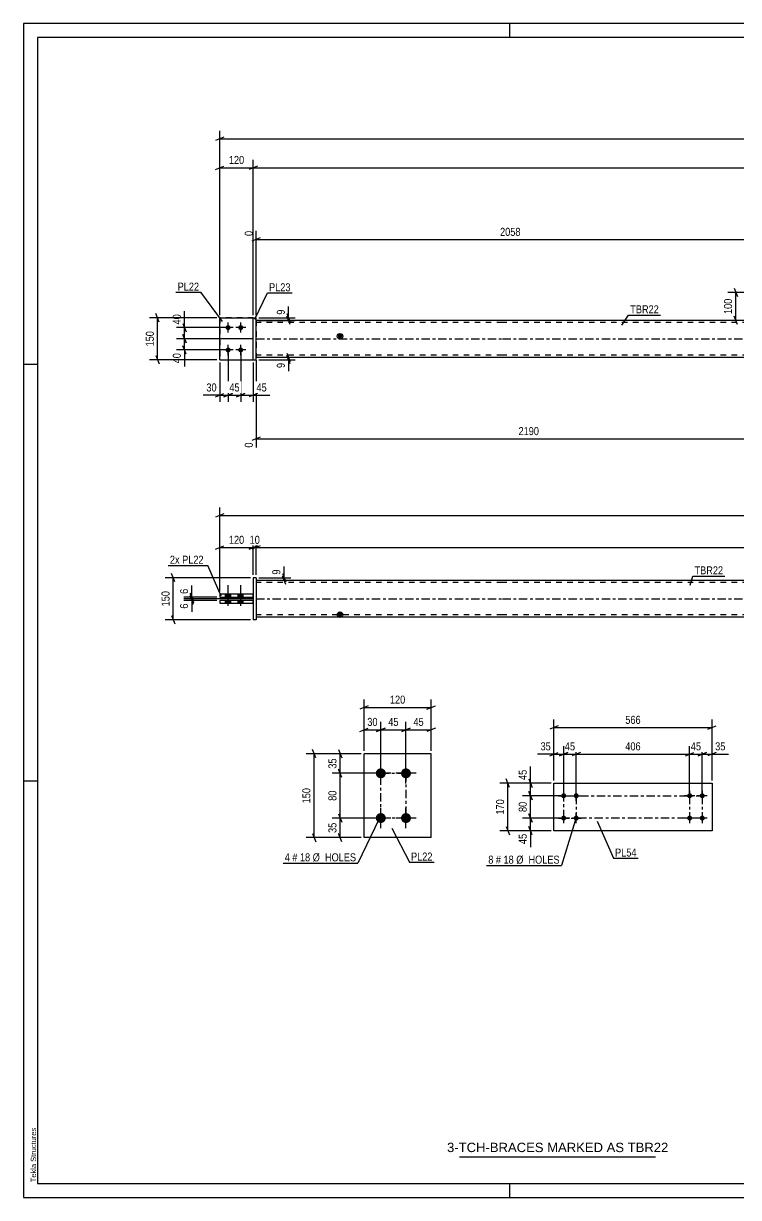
# Model space of a CAD drawing. Header units: millimetres. Extents: x 0 to 594, y 0 to 420.
# Drawn here: x 0 to 255.7, y 0 to 420 of the extents above; entities that cross this region are included whole.
import ezdxf

# ---------------------------------------------------------------- set-up
doc = ezdxf.new("R2010")
doc.units = ezdxf.units.MM
doc.linetypes.add('DXK_LINE_DOT2', pattern=[3.9198, 1.9599, -1.9599])
doc.linetypes.add('DXK_LINE_DOT3', pattern=[5.9187, 2.979, -0.9799, 0.9799, -0.9799])
doc.styles.add('Arial', font='ARIAL.TTF', dxfattribs={"height": 0.2})
doc.styles.add('Arial Narrow', font='ARIALN.TTF', dxfattribs={"height": 0.2})

# ---------------------------------------------------------------- blocks, each defined once
blk = doc.blocks.new('Unknown-489684762-1163')
at = {"color": 5, "linetype": 'Continuous'}
for p, q in [((594, 420), (0, 420)), ((0, 420), (0, 0)), ((174, 415), (174, 420)), ((589, 415), (5, 415)), ((5, 415), (5, 5)), ((5, 298), (0, 298)), ((5, 149), (0, 149)), ((5, 5), (589, 5)), ((174, 0), (174, 5)), ((0, 0), (594, 0))]:
    blk.add_line(p, q, dxfattribs=at)
at = {"color": 174, "linetype": 'Continuous', "style": 'Arial'}
blk.add_text('Tekla Structures', height=1.9102, rotation=90, dxfattribs=at).set_placement((4.5, 5.5))
blk = doc.blocks.new('Unknown-489684762-6224')
at = {"color": 7, "linetype": 'Continuous'}
blk.add_line((156, 14.5), (226, 14.5), dxfattribs=at)
at = {"color": 7, "style": 'Arial'}
blk.add_text('3-TCH-BRACES MARKED AS TBR22', height=3.3428, dxfattribs=at).set_placement((151.49, 16.25))
blk = doc.blocks.new('Part-489684762-1896 - 1883')
at = {"linetype": 'Continuous'}
blk.add_hatch(color=2, dxfattribs=at).paths.add_polyline_path([(113.2, 207.61), (112.4, 209.01), (114, 209.01)])
at = {"color": 2, "linetype": 'Continuous'}
for p, q in [((83.2, 220.81), (171.2, 220.81)), ((171.3, 220.81), (396.33, 220.81)), ((171.2, 207.61), (83.2, 207.61)), ((113.2, 207.61), (112.4, 209.01)), ((112.4, 209.01), (114, 209.01)), ((114, 209.01), (113.2, 207.61)), ((396.33, 207.61), (171.3, 207.61))]:
    blk.add_line(p, q, dxfattribs=at)
at = {"color": 7, "linetype": 'DXK_LINE_DOT2'}
for p, q in [((83.2, 220.81), (83.2, 207.61)), ((171.2, 220.01), (83.2, 220.01)), ((396.33, 220.01), (171.3, 220.01)), ((171.2, 208.41), (83.2, 208.41)), ((396.33, 208.41), (171.3, 208.41))]:
    blk.add_line(p, q, dxfattribs=at)
at = {"color": 7, "linetype": 'DXK_LINE_DOT3'}
for p, q in [((83.2, 214.21), (171.2, 214.21)), ((171.3, 214.21), (396.33, 214.21))]:
    blk.add_line(p, q, dxfattribs=at)
at = {"color": 2, "linetype": 'Continuous'}
blk.add_circle((113.2, 208.51), 1, dxfattribs=at)
blk = doc.blocks.new('Part-489684762-1912 - 1883')
at = {"color": 2, "linetype": 'Continuous'}
for p, q in [((82.2, 213.61), (70.2, 213.61)), ((70.2, 213.61), (70.2, 212.61)), ((70.2, 212.61), (82.2, 212.61)), ((82.2, 212.61), (82.2, 213.61))]:
    blk.add_line(p, q, dxfattribs=at)
blk = doc.blocks.new('Part-489684762-1917 - 1883')
at = {"color": 2, "linetype": 'Continuous'}
for p, q in [((70.2, 215.81), (70.2, 214.81)), ((82.2, 215.81), (70.2, 215.81)), ((70.2, 214.81), (82.2, 214.81)), ((82.2, 214.81), (82.2, 215.81))]:
    blk.add_line(p, q, dxfattribs=at)
blk = doc.blocks.new('Part-489684762-1920 - 1883')
at = {"color": 2, "linetype": 'Continuous'}
for p, q in [((83.2, 221.71), (82.2, 221.71)), ((82.2, 221.71), (82.2, 206.71)), ((83.2, 221.71), (83.2, 206.71)), ((83.2, 206.71), (82.2, 206.71))]:
    blk.add_line(p, q, dxfattribs=at)
blk = doc.blocks.new('Bolt-489684762-1925 - 1883')
at = {"linetype": 'Continuous'}
for points in [[(72.3, 214.81), (74.1, 214.81), (74.1, 215.81), (72.3, 215.81)], [(72.3, 214.81), (74.1, 214.81), (74.1, 215.81), (72.3, 215.81)], [(76.8, 214.81), (78.6, 214.81), (78.6, 215.81), (76.8, 215.81)], [(76.8, 214.81), (78.6, 214.81), (78.6, 215.81), (76.8, 215.81)], [(72.3, 212.61), (74.1, 212.61), (74.1, 213.61), (72.3, 213.61)], [(72.3, 212.61), (74.1, 212.61), (74.1, 213.61), (72.3, 213.61)], [(76.8, 212.61), (78.6, 212.61), (78.6, 213.61), (76.8, 213.61)], [(76.8, 212.61), (78.6, 212.61), (78.6, 213.61), (76.8, 213.61)]]:
    blk.add_hatch(color=1, dxfattribs=at).paths.add_polyline_path(points)
at = {"color": 1, "linetype": 'Continuous'}
for p, q in [((73.2, 211.61), (73.2, 219.11)), ((73.2, 211.61), (73.2, 219.11)), ((77.7, 211.61), (77.7, 219.11)), ((77.7, 211.61), (77.7, 219.11)), ((72.3, 214.81), (72.3, 215.81)), ((72.3, 214.81), (72.3, 215.81)), ((74.1, 214.81), (74.1, 215.81)), ((74.1, 214.81), (74.1, 215.81)), ((76.8, 214.81), (76.8, 215.81)), ((76.8, 214.81), (76.8, 215.81)), ((78.6, 214.81), (78.6, 215.81)), ((78.6, 214.81), (78.6, 215.81)), ((72.3, 212.61), (72.3, 213.61)), ((72.3, 212.61), (72.3, 213.61)), ((74.1, 212.61), (74.1, 213.61)), ((74.1, 212.61), (74.1, 213.61)), ((76.8, 212.61), (76.8, 213.61)), ((76.8, 212.61), (76.8, 213.61)), ((78.6, 212.61), (78.6, 213.61)), ((78.6, 212.61), (78.6, 213.61))]:
    blk.add_line(p, q, dxfattribs=at)
blk = doc.blocks.new('Part-489684762-3622 - 3621')
at = {"color": 2, "linetype": 'Continuous'}
for p, q in [((189.7, 148.23), (246.26, 148.23)), ((189.7, 131.23), (189.7, 148.23)), ((246.26, 148.23), (246.26, 131.23)), ((246.26, 131.23), (189.7, 131.23))]:
    blk.add_line(p, q, dxfattribs=at)
blk = doc.blocks.new('Bolt-489684762-3623 - 3621')
at = {"linetype": 'Continuous'}
for points in [[(238.26, 142.83, -1), (238.26, 144.63, -1)], [(242.76, 142.83, -1), (242.76, 144.63, -1)], [(238.26, 134.83, -1), (238.26, 136.63, -1)], [(242.76, 134.83, -1), (242.76, 136.63, -1)]]:
    blk.add_hatch(color=1, dxfattribs=at).paths.add_polyline_path(points)
at = {"color": 1, "linetype": 'Continuous'}
for p, q in [((240.06, 143.73), (236.46, 143.73)), ((238.26, 145.53), (238.26, 141.93)), ((244.56, 143.73), (240.96, 143.73)), ((242.76, 145.53), (242.76, 141.93)), ((240.06, 135.73), (236.46, 135.73)), ((238.26, 137.53), (238.26, 133.93)), ((244.56, 135.73), (240.96, 135.73)), ((242.76, 137.53), (242.76, 133.93))]:
    blk.add_line(p, q, dxfattribs=at)
blk = doc.blocks.new('Bolt-489684762-3624 - 3621')
at = {"linetype": 'Continuous'}
for points in [[(193.2, 144.63, -1), (193.2, 142.83, -1)], [(197.7, 144.63, -1), (197.7, 142.83, -1)], [(193.2, 136.63, -1), (193.2, 134.83, -1)], [(197.7, 136.63, -1), (197.7, 134.83, -1)]]:
    blk.add_hatch(color=1, dxfattribs=at).paths.add_polyline_path(points)
at = {"color": 1, "linetype": 'Continuous'}
for p, q in [((191.4, 143.73), (195, 143.73)), ((193.2, 141.93), (193.2, 145.53)), ((195.9, 143.73), (199.5, 143.73)), ((197.7, 141.93), (197.7, 145.53)), ((191.4, 135.73), (195, 135.73)), ((193.2, 133.93), (193.2, 137.53)), ((195.9, 135.73), (199.5, 135.73)), ((197.7, 133.93), (197.7, 137.53))]:
    blk.add_line(p, q, dxfattribs=at)
blk = doc.blocks.new('Bolt-489684762-2129 - 2114')
at = {"linetype": 'Continuous'}
for points in [[(73.2, 310.3, -1), (73.2, 312.1, -1)], [(77.7, 310.3, -1), (77.7, 312.1, -1)], [(73.2, 302.3, -1), (73.2, 304.1, -1)], [(77.7, 302.3, -1), (77.7, 304.1, -1)]]:
    blk.add_hatch(color=1, dxfattribs=at).paths.add_polyline_path(points)
at = {"color": 1, "linetype": 'Continuous'}
for p, q in [((75, 311.2), (71.4, 311.2)), ((73.2, 309.4), (73.2, 313)), ((79.5, 311.2), (75.9, 311.2)), ((77.7, 309.4), (77.7, 313)), ((75, 303.2), (71.4, 303.2)), ((73.2, 301.4), (73.2, 305)), ((79.5, 303.2), (75.9, 303.2)), ((77.7, 301.4), (77.7, 305))]:
    blk.add_line(p, q, dxfattribs=at)
blk = doc.blocks.new('Part-489684762-2140 - 2114')
at = {"color": 2, "linetype": 'Continuous'}
for p, q in [((82.2, 299.7), (82.2, 314.7)), ((82.2, 314.7), (83.2, 314.7)), ((83.2, 299.7), (83.2, 314.7)), ((82.2, 299.7), (83.2, 299.7))]:
    blk.add_line(p, q, dxfattribs=at)
blk = doc.blocks.new('Part-489684762-2145 - 2114')
at = {"color": 2, "linetype": 'Continuous'}
for p, q in [((70.2, 299.7), (70.2, 314.7)), ((70.2, 314.7), (82.2, 314.7)), ((70.2, 299.7), (82.2, 299.7))]:
    blk.add_line(p, q, dxfattribs=at)
at = {"color": 7, "linetype": 'DXK_LINE_DOT2'}
blk.add_line((82.2, 299.7), (82.2, 314.7), dxfattribs=at)
blk = doc.blocks.new('Part-489684762-2146 - 2114')
at = {"color": 7, "linetype": 'DXK_LINE_DOT2'}
for p, q in [((82.2, 314.7), (70.2, 314.7)), ((70.2, 314.7), (70.2, 299.7)), ((82.2, 299.7), (82.2, 314.7)), ((70.2, 299.7), (82.2, 299.7))]:
    blk.add_line(p, q, dxfattribs=at)
blk = doc.blocks.new('Part-489684762-2162 - 2114')
at = {"linetype": 'Continuous'}
blk.add_hatch(color=2, dxfattribs=at).paths.add_polyline_path([(113.2, 307.2), (112.4, 308.6), (114, 308.6)])
at = {"color": 2, "linetype": 'Continuous'}
for p, q in [((171.2, 313.8), (83.2, 313.8)), ((396.33, 313.8), (171.3, 313.8)), ((113.2, 307.2), (112.4, 308.6)), ((112.4, 308.6), (114, 308.6)), ((114, 308.6), (113.2, 307.2)), ((83.2, 300.6), (171.2, 300.6)), ((171.3, 300.6), (396.33, 300.6))]:
    blk.add_line(p, q, dxfattribs=at)
at = {"color": 7, "linetype": 'DXK_LINE_DOT2'}
for p, q in [((83.2, 313.8), (83.2, 300.6)), ((171.2, 313), (83.2, 313)), ((396.33, 313), (171.3, 313)), ((171.2, 301.4), (83.2, 301.4)), ((396.33, 301.4), (171.3, 301.4))]:
    blk.add_line(p, q, dxfattribs=at)
at = {"color": 7, "linetype": 'DXK_LINE_DOT3'}
for p, q in [((83.2, 307.2), (171.2, 307.2)), ((171.3, 307.2), (396.33, 307.2))]:
    blk.add_line(p, q, dxfattribs=at)
at = {"color": 2, "linetype": 'Continuous'}
blk.add_circle((113.2, 308.1), 1, dxfattribs=at)
blk = doc.blocks.new('Bolt-489684762-1755 - 1749')
at = {"linetype": 'Continuous'}
for points in [[(127.8, 149.95, -1), (127.8, 153.55, -1)], [(136.8, 149.95, -1), (136.8, 153.55, -1)], [(127.8, 133.95, -1), (127.8, 137.55, -1)], [(136.8, 133.95, -1), (136.8, 137.55, -1)]]:
    blk.add_hatch(color=1, dxfattribs=at).paths.add_polyline_path(points)
at = {"color": 1, "linetype": 'Continuous'}
for p, q in [((131.4, 151.75), (124.2, 151.75)), ((127.8, 148.15), (127.8, 155.35)), ((140.4, 151.75), (133.2, 151.75)), ((136.8, 148.15), (136.8, 155.35)), ((127.8, 132.15), (127.8, 139.35)), ((136.8, 132.15), (136.8, 139.35)), ((131.4, 135.75), (124.2, 135.75)), ((140.4, 135.75), (133.2, 135.75))]:
    blk.add_line(p, q, dxfattribs=at)
blk = doc.blocks.new('Part-489684762-1770 - 1749')
at = {"color": 2, "linetype": 'Continuous'}
for p, q in [((145.8, 158.75), (121.8, 158.75)), ((121.8, 128.75), (121.8, 158.75)), ((145.8, 128.75), (145.8, 158.75)), ((145.8, 128.75), (121.8, 128.75))]:
    blk.add_line(p, q, dxfattribs=at)
blk = doc.blocks.new('Rectangle-489684762-4412 - 3621')
at = {"color": 1, "linetype": 'DXK_LINE_DOT3'}
blk.add_lwpolyline([(193.2, 143.73), (242.76, 143.73), (242.76, 135.73), (193.2, 135.73), (193.2, 143.73)], close=True, dxfattribs=at)
blk = doc.blocks.new('Rectangle-489684762-1870 - 1749')
at = {"color": 1, "linetype": 'DXK_LINE_DOT3'}
blk.add_lwpolyline([(127.8, 151.75), (136.8, 151.75), (136.8, 135.75), (127.8, 135.75), (127.8, 151.75)], close=True, dxfattribs=at)
blk = doc.blocks.new('Line-489684762-4422 - 3621')
at = {"color": 1, "linetype": 'DXK_LINE_DOT3'}
blk.add_line((197.7, 143.73), (197.7, 135.73), dxfattribs=at)
blk = doc.blocks.new('Line-489684762-4429 - 3621')
at = {"color": 1, "linetype": 'DXK_LINE_DOT3'}
blk.add_line((238.26, 143.73), (238.26, 135.73), dxfattribs=at)
blk = doc.blocks.new('StraightDimension-489684762-3558 - 1883')
at = {"color": 7, "linetype": 'Continuous'}
for p, q in [((70.2, 216.81), (70.2, 235.36)), ((82.2, 222.71), (82.2, 235.36)), ((68.7, 231.91), (71.7, 233.11)), ((70.2, 232.51), (82.2, 232.51)), ((83.7, 233.11), (80.7, 231.91))]:
    blk.add_line(p, q, dxfattribs=at)
at = {"color": 0}
blk.add_wipeout([(79.55, 233.26), (79.55, 237.46), (72.86, 237.46), (72.86, 233.26)], dxfattribs=at)
at = {"color": 3, "style": 'Arial Narrow'}
blk.add_text('120', height=2.863, dxfattribs=at).set_placement((73.46, 233.86))
blk = doc.blocks.new('StraightDimension-489684762-5516 - 1883')
at = {"color": 7, "linetype": 'Continuous'}
for p, q in [((54.18, 220.21), (52.98, 223.21)), ((81.2, 221.71), (50.73, 221.71)), ((53.58, 206.71), (53.58, 221.71)), ((81.2, 206.71), (50.73, 206.71)), ((52.98, 208.21), (54.18, 205.21))]:
    blk.add_line(p, q, dxfattribs=at)
at = {"color": 0}
blk.add_wipeout([(52.83, 217.55), (48.63, 217.55), (48.63, 210.87), (52.83, 210.87)], dxfattribs=at)
at = {"color": 3, "style": 'Arial Narrow'}
blk.add_text('150', height=2.863, rotation=90.0002, dxfattribs=at).set_placement((52.23, 211.47))
blk = doc.blocks.new('StraightDimension-489684762-3556 - 1883')
at = {"color": 7, "linetype": 'Continuous'}
for p, q in [((83.2, 222.71), (83.2, 235.36)), ((84.7, 233.11), (81.7, 231.91)), ((83.2, 232.51), (484.43, 232.51))]:
    blk.add_line(p, q, dxfattribs=at)
blk = doc.blocks.new('StraightDimension-489684762-1948 - 1883')
at = {"color": 7, "linetype": 'Continuous'}
for p, q in [((92.6, 223.21), (93.8, 220.21)), ((84.2, 221.71), (95.6, 221.71)), ((84.2, 220.81), (95.6, 220.81)), ((93.8, 219.31), (92.6, 222.31)), ((93.2, 220.81), (93.2, 221.71))]:
    blk.add_line(p, q, dxfattribs=at)
at = {"color": 0}
blk.add_wipeout([(92.45, 225.27), (88.25, 225.27), (88.25, 222.24), (92.45, 222.24)], dxfattribs=at)
at = {"color": 7, "linetype": 'Continuous'}
blk.add_line((93.2, 221.71), (93.2, 225.79), dxfattribs=at)
blk.add_line((93.2, 221.71), (93.2, 225.79), dxfattribs=at)
at = {"color": 3, "style": 'Arial Narrow'}
blk.add_text('9', height=2.86, rotation=90.0002, dxfattribs=at).set_placement((91.85, 222.84))
blk = doc.blocks.new('StraightDimension-489684762-1937 - 1883')
at = {"color": 7, "linetype": 'Continuous'}
for p, q in [((71.7, 244.63), (68.7, 243.43)), ((70.2, 216.81), (70.2, 246.88)), ((70.2, 244.03), (497.43, 244.03))]:
    blk.add_line(p, q, dxfattribs=at)
blk = doc.blocks.new('StraightDimension-489684762-2015 - 1883')
at = {"color": 7, "linetype": 'Continuous'}
for p, q in [((82.2, 214.21), (57.35, 214.21)), ((59.6, 215.71), (60.8, 212.71)), ((60.8, 212.11), (59.6, 215.11)), ((60.2, 213.61), (60.2, 214.21)), ((69.2, 213.61), (57.35, 213.61))]:
    blk.add_line(p, q, dxfattribs=at)
at = {"color": 0}
blk.add_wipeout([(59.45, 213.09), (55.25, 213.09), (55.25, 210.06), (59.45, 210.06)], dxfattribs=at)
at = {"color": 7, "linetype": 'Continuous'}
blk.add_line((60.2, 213.61), (60.2, 209.53), dxfattribs=at)
blk.add_line((60.2, 213.61), (60.2, 209.53), dxfattribs=at)
at = {"color": 3, "style": 'Arial Narrow'}
blk.add_text('6', height=2.86, rotation=90.0002, dxfattribs=at).set_placement((58.85, 210.66))
blk = doc.blocks.new('StraightDimension-489684762-2028 - 1883')
at = {"color": 7, "linetype": 'Continuous'}
for p, q in [((69.2, 214.81), (57.35, 214.81)), ((82.2, 214.21), (57.35, 214.21)), ((59.6, 216.31), (60.8, 213.31)), ((60.8, 212.71), (59.6, 215.71)), ((60.2, 214.21), (60.2, 214.81))]:
    blk.add_line(p, q, dxfattribs=at)
at = {"color": 0}
blk.add_wipeout([(59.45, 218.37), (55.25, 218.37), (55.25, 215.34), (59.45, 215.34)], dxfattribs=at)
at = {"color": 7, "linetype": 'Continuous'}
blk.add_line((60.2, 214.81), (60.2, 218.89), dxfattribs=at)
blk.add_line((60.2, 214.81), (60.2, 218.89), dxfattribs=at)
at = {"color": 3, "style": 'Arial Narrow'}
blk.add_text('6', height=2.86, rotation=90.0002, dxfattribs=at).set_placement((58.85, 215.94))
blk = doc.blocks.new('StraightDimension-489684762-3557 - 1883')
at = {"color": 7, "linetype": 'Continuous'}
for p, q in [((82.2, 222.71), (82.2, 235.36)), ((83.2, 222.71), (83.2, 235.36)), ((80.7, 231.91), (83.7, 233.11)), ((84.7, 233.11), (81.7, 231.91)), ((82.2, 232.51), (83.2, 232.51))]:
    blk.add_line(p, q, dxfattribs=at)
at = {"color": 0}
blk.add_wipeout([(85.13, 233.26), (85.13, 237.46), (80.28, 237.46), (80.28, 233.26)], dxfattribs=at)
at = {"color": 3, "style": 'Arial Narrow'}
blk.add_text('10', height=2.863, dxfattribs=at).set_placement((80.88, 233.86))
blk = doc.blocks.new('StraightDimension-489684762-4501 - 3621')
at = {"color": 7, "linetype": 'Continuous'}
for p, q in [((192.2, 135.73), (178.48, 135.73)), ((180.73, 137.23), (181.93, 134.23)), ((181.33, 131.23), (181.33, 135.73)), ((188.7, 131.23), (178.48, 131.23)), ((181.93, 129.73), (180.73, 132.73))]:
    blk.add_line(p, q, dxfattribs=at)
at = {"color": 0}
blk.add_wipeout([(180.58, 130.71), (176.38, 130.71), (176.38, 125.85), (180.58, 125.85)], dxfattribs=at)
at = {"color": 7, "linetype": 'Continuous'}
blk.add_line((181.33, 131.23), (181.33, 125.33), dxfattribs=at)
blk.add_line((181.33, 131.23), (181.33, 125.33), dxfattribs=at)
at = {"color": 3, "style": 'Arial Narrow'}
blk.add_text('45', height=2.863, rotation=90.0002, dxfattribs=at).set_placement((179.98, 126.45))
blk = doc.blocks.new('StraightDimension-489684762-4437 - 3621')
at = {"color": 7, "linetype": 'Continuous'}
for p, q in [((242.76, 144.73), (242.76, 161.48)), ((246.26, 149.23), (246.26, 161.48)), ((241.26, 158.03), (244.26, 159.23)), ((242.76, 158.63), (246.26, 158.63)), ((247.76, 159.23), (244.76, 158.03))]:
    blk.add_line(p, q, dxfattribs=at)
at = {"color": 0}
blk.add_wipeout([(251.64, 159.38), (251.64, 163.58), (246.78, 163.58), (246.78, 159.38)], dxfattribs=at)
at = {"color": 7, "linetype": 'Continuous'}
blk.add_line((246.26, 158.63), (252.16, 158.63), dxfattribs=at)
blk.add_line((246.26, 158.63), (252.16, 158.63), dxfattribs=at)
at = {"color": 3, "style": 'Arial Narrow'}
blk.add_text('35', height=2.863, dxfattribs=at).set_placement((247.38, 159.98))
blk = doc.blocks.new('StraightDimension-489684762-4438 - 3621')
at = {"color": 7, "linetype": 'Continuous'}
for p, q in [((238.26, 144.73), (238.26, 161.48)), ((242.76, 144.73), (242.76, 161.48)), ((236.76, 158.03), (239.76, 159.23)), ((238.26, 158.63), (242.76, 158.63)), ((244.26, 159.23), (241.26, 158.03))]:
    blk.add_line(p, q, dxfattribs=at)
at = {"color": 0}
blk.add_wipeout([(242.94, 159.38), (242.94, 163.58), (238.08, 163.58), (238.08, 159.38)], dxfattribs=at)
at = {"color": 3, "style": 'Arial Narrow'}
blk.add_text('45', height=2.863, dxfattribs=at).set_placement((238.68, 159.98))
blk = doc.blocks.new('StraightDimension-489684762-4439 - 3621')
at = {"color": 7, "linetype": 'Continuous'}
for p, q in [((197.7, 144.73), (197.7, 161.48)), ((238.26, 144.73), (238.26, 161.48)), ((199.2, 159.23), (196.2, 158.03)), ((197.7, 158.63), (238.26, 158.63)), ((236.76, 158.03), (239.76, 159.23))]:
    blk.add_line(p, q, dxfattribs=at)
at = {"color": 0}
blk.add_wipeout([(221.32, 159.38), (221.32, 163.58), (214.64, 163.58), (214.64, 159.38)], dxfattribs=at)
at = {"color": 3, "style": 'Arial Narrow'}
blk.add_text('406', height=2.863, dxfattribs=at).set_placement((215.24, 159.98))
blk = doc.blocks.new('StraightDimension-489684762-4440 - 3621')
at = {"color": 7, "linetype": 'Continuous'}
for p, q in [((193.2, 144.73), (193.2, 161.48)), ((197.7, 144.73), (197.7, 161.48)), ((191.7, 158.03), (194.7, 159.23)), ((193.2, 158.63), (197.7, 158.63)), ((199.2, 159.23), (196.2, 158.03))]:
    blk.add_line(p, q, dxfattribs=at)
at = {"color": 0}
blk.add_wipeout([(197.88, 159.38), (197.88, 163.58), (193.02, 163.58), (193.02, 159.38)], dxfattribs=at)
at = {"color": 3, "style": 'Arial Narrow'}
blk.add_text('45', height=2.863, dxfattribs=at).set_placement((193.62, 159.98))
blk = doc.blocks.new('StraightDimension-489684762-4441 - 3621')
at = {"color": 7, "linetype": 'Continuous'}
for p, q in [((189.7, 149.23), (189.7, 161.48)), ((193.2, 144.73), (193.2, 161.48)), ((188.2, 158.03), (191.2, 159.23)), ((189.7, 158.63), (193.2, 158.63)), ((194.7, 159.23), (191.7, 158.03))]:
    blk.add_line(p, q, dxfattribs=at)
at = {"color": 0}
blk.add_wipeout([(189.17, 159.38), (189.17, 163.58), (184.32, 163.58), (184.32, 159.38)], dxfattribs=at)
at = {"color": 7, "linetype": 'Continuous'}
blk.add_line((189.7, 158.63), (183.79, 158.63), dxfattribs=at)
blk.add_line((189.7, 158.63), (183.79, 158.63), dxfattribs=at)
at = {"color": 3, "style": 'Arial Narrow'}
blk.add_text('35', height=2.863, dxfattribs=at).set_placement((184.92, 159.98))
blk = doc.blocks.new('StraightDimension-489684762-4488 - 3621')
at = {"color": 7, "linetype": 'Continuous'}
for p, q in [((191.2, 168.7), (188.2, 167.5)), ((189.7, 149.23), (189.7, 170.95)), ((189.7, 168.1), (246.26, 168.1)), ((244.76, 167.5), (247.76, 168.7)), ((246.26, 149.23), (246.26, 170.95))]:
    blk.add_line(p, q, dxfattribs=at)
at = {"color": 0}
blk.add_wipeout([(221.32, 168.85), (221.32, 173.05), (214.64, 173.05), (214.64, 168.85)], dxfattribs=at)
at = {"color": 3, "style": 'Arial Narrow'}
blk.add_text('566', height=2.863, dxfattribs=at).set_placement((215.24, 169.45))
blk = doc.blocks.new('StraightDimension-489684762-4499 - 3621')
at = {"color": 7, "linetype": 'Continuous'}
for p, q in [((188.7, 148.23), (178.48, 148.23)), ((180.73, 149.73), (181.93, 146.73)), ((181.33, 143.73), (181.33, 148.23)), ((192.2, 143.73), (178.48, 143.73)), ((181.93, 142.23), (180.73, 145.23))]:
    blk.add_line(p, q, dxfattribs=at)
at = {"color": 0}
blk.add_wipeout([(180.58, 153.62), (176.38, 153.62), (176.38, 148.76), (180.58, 148.76)], dxfattribs=at)
at = {"color": 7, "linetype": 'Continuous'}
blk.add_line((181.33, 148.23), (181.33, 154.14), dxfattribs=at)
blk.add_line((181.33, 148.23), (181.33, 154.14), dxfattribs=at)
at = {"color": 3, "style": 'Arial Narrow'}
blk.add_text('45', height=2.863, rotation=90.0002, dxfattribs=at).set_placement((179.98, 149.36))
blk = doc.blocks.new('StraightDimension-489684762-4500 - 3621')
at = {"color": 7, "linetype": 'Continuous'}
for p, q in [((192.2, 143.73), (178.48, 143.73)), ((180.73, 145.23), (181.93, 142.23)), ((181.33, 135.73), (181.33, 143.73)), ((192.2, 135.73), (178.48, 135.73)), ((181.93, 134.23), (180.73, 137.23))]:
    blk.add_line(p, q, dxfattribs=at)
at = {"color": 0}
blk.add_wipeout([(180.58, 142.16), (176.38, 142.16), (176.38, 137.31), (180.58, 137.31)], dxfattribs=at)
at = {"color": 3, "style": 'Arial Narrow'}
blk.add_text('80', height=2.863, rotation=90.0002, dxfattribs=at).set_placement((179.98, 137.91))
blk = doc.blocks.new('StraightDimension-489684762-4528 - 3621')
at = {"color": 7, "linetype": 'Continuous'}
for p, q in [((188.7, 148.23), (170.39, 148.23)), ((173.84, 146.73), (172.64, 149.73)), ((173.24, 131.23), (173.24, 148.23)), ((188.7, 131.23), (170.39, 131.23)), ((172.64, 132.73), (173.84, 129.73))]:
    blk.add_line(p, q, dxfattribs=at)
at = {"color": 0}
blk.add_wipeout([(172.49, 143.08), (168.29, 143.08), (168.29, 136.39), (172.49, 136.39)], dxfattribs=at)
at = {"color": 3, "style": 'Arial Narrow'}
blk.add_text('170', height=2.863, rotation=90.0002, dxfattribs=at).set_placement((171.89, 136.99))
blk = doc.blocks.new('StraightDimension-489684762-2880 - 2114')
at = {"color": 7, "linetype": 'Continuous'}
for p, q in [((83.2, 299.6), (83.2, 268.27)), ((278.24, 299.6), (278.24, 262.79)), ((84.7, 272), (81.7, 270.8)), ((83.2, 271.4), (278.24, 271.4)), ((276.74, 270.8), (279.74, 272))]:
    blk.add_line(p, q, dxfattribs=at)
at = {"color": 0}
blk.add_wipeout([(184.98, 272.15), (184.98, 276.35), (176.46, 276.35), (176.46, 272.15)], dxfattribs=at)
at = {"color": 0, "linetype": 'Continuous'}
for points in [[(82.6, 270.7), (78.4, 270.7), (78.4, 267.67), (82.6, 267.67)], [(277.64, 270.7), (273.44, 270.7), (273.44, 262.19), (277.64, 262.19)]]:
    blk.add_wipeout(points, dxfattribs=at)
at = {"color": 3, "style": 'Arial Narrow'}
blk.add_text('2190', height=2.863, dxfattribs=at).set_placement((177.06, 272.75))
at = {"color": 3, "linetype": 'Continuous', "style": 'Arial Narrow'}
for s, height, p in [('0', 2.86, (82, 268.27)), ('2190', 2.863, (277.04, 262.79))]:
    blk.add_text(s, height=height, rotation=90.0002, dxfattribs=at).set_placement(p)
blk = doc.blocks.new('StraightDimension-489684762-2193 - 2114')
at = {"color": 7, "linetype": 'Continuous'}
for p, q in [((82.2, 307.2), (54.76, 307.2)), ((57.01, 308.7), (58.21, 305.7)), ((57.61, 303.2), (57.61, 307.2)), ((72.2, 303.2), (54.76, 303.2)), ((58.21, 301.7), (57.01, 304.7))]:
    blk.add_line(p, q, dxfattribs=at)
at = {"color": 0}
blk.add_wipeout([(56.86, 302.68), (52.66, 302.68), (52.66, 297.82), (56.86, 297.82)], dxfattribs=at)
at = {"color": 7, "linetype": 'Continuous'}
blk.add_line((57.61, 303.2), (57.61, 297.29), dxfattribs=at)
blk.add_line((57.61, 303.2), (57.61, 297.29), dxfattribs=at)
at = {"color": 3, "style": 'Arial Narrow'}
blk.add_text('40', height=2.863, rotation=90.0002, dxfattribs=at).set_placement((56.26, 298.42))
blk = doc.blocks.new('StraightDimension-489684762-2567 - 2114')
at = {"color": 7, "linetype": 'Continuous'}
for p, q in [((94.21, 316.2), (95.41, 313.2)), ((95.41, 312.3), (94.21, 315.3)), ((84.2, 314.7), (97.21, 314.7)), ((84.2, 313.8), (97.21, 313.8)), ((94.81, 313.8), (94.81, 314.7))]:
    blk.add_line(p, q, dxfattribs=at)
at = {"color": 0}
blk.add_wipeout([(94.06, 318.25), (89.86, 318.25), (89.86, 315.23), (94.06, 315.23)], dxfattribs=at)
at = {"color": 7, "linetype": 'Continuous'}
blk.add_line((94.81, 314.7), (94.81, 318.78), dxfattribs=at)
blk.add_line((94.81, 314.7), (94.81, 318.78), dxfattribs=at)
at = {"color": 3, "style": 'Arial Narrow'}
blk.add_text('9', height=2.86, rotation=90.0002, dxfattribs=at).set_placement((93.46, 315.83))
blk = doc.blocks.new('StraightDimension-489684762-3484 - 2114')
at = {"color": 7, "linetype": 'Continuous'}
for p, q in [((70.2, 315.7), (70.2, 371.25)), ((82.2, 315.7), (82.2, 371.25)), ((68.7, 367.8), (71.7, 369)), ((70.2, 368.4), (82.2, 368.4)), ((83.7, 369), (80.7, 367.8))]:
    blk.add_line(p, q, dxfattribs=at)
at = {"color": 0}
blk.add_wipeout([(79.55, 369.15), (79.55, 373.35), (72.86, 373.35), (72.86, 369.15)], dxfattribs=at)
at = {"color": 3, "style": 'Arial Narrow'}
blk.add_text('120', height=2.863, dxfattribs=at).set_placement((73.46, 369.75))
blk = doc.blocks.new('StraightDimension-489684762-2468 - 2114')
at = {"color": 7, "linetype": 'Continuous'}
for p, q in [((71.7, 379.37), (68.7, 378.17)), ((70.2, 315.7), (70.2, 381.62)), ((70.2, 378.77), (497.43, 378.77))]:
    blk.add_line(p, q, dxfattribs=at)
blk = doc.blocks.new('StraightDimension-489684762-2404 - 2114')
at = {"color": 7, "linetype": 'Continuous'}
for p, q in [((264, 323.82), (251.91, 323.82)), ((254.16, 325.32), (255.36, 322.32)), ((254.76, 313.8), (254.76, 323.82)), ((255.36, 312.3), (254.16, 315.3)), ((254.73, 313.8), (251.91, 313.8))]:
    blk.add_line(p, q, dxfattribs=at)
at = {"color": 0}
blk.add_wipeout([(254.01, 322.15), (249.81, 322.15), (249.81, 315.47), (254.01, 315.47)], dxfattribs=at)
at = {"color": 3, "style": 'Arial Narrow'}
blk.add_text('100', height=2.863, rotation=90.0002, dxfattribs=at).set_placement((253.41, 316.07))
blk = doc.blocks.new('StraightDimension-489684762-2294 - 2114')
at = {"color": 7, "linetype": 'Continuous'}
for p, q in [((77.7, 302.2), (77.7, 284.61)), ((82.2, 298.7), (82.2, 284.61)), ((76.2, 286.41), (79.2, 287.61)), ((77.7, 287.01), (82.2, 287.01)), ((83.7, 287.61), (80.7, 286.41))]:
    blk.add_line(p, q, dxfattribs=at)
at = {"color": 0}
blk.add_wipeout([(87.59, 287.76), (87.59, 291.96), (82.73, 291.96), (82.73, 287.76)], dxfattribs=at)
at = {"color": 7, "linetype": 'Continuous'}
blk.add_line((82.2, 287.01), (88.11, 287.01), dxfattribs=at)
blk.add_line((82.2, 287.01), (88.11, 287.01), dxfattribs=at)
at = {"color": 3, "style": 'Arial Narrow'}
blk.add_text('45', height=2.863, dxfattribs=at).set_placement((83.33, 288.36))
blk = doc.blocks.new('StraightDimension-489684762-2180 - 2114')
at = {"color": 7, "linetype": 'Continuous'}
for p, q in [((72.2, 311.2), (54.76, 311.2)), ((57.01, 312.7), (58.21, 309.7)), ((57.61, 307.2), (57.61, 311.2)), ((82.2, 307.2), (54.76, 307.2)), ((58.21, 305.7), (57.01, 308.7))]:
    blk.add_line(p, q, dxfattribs=at)
at = {"color": 0}
blk.add_wipeout([(56.86, 316.58), (52.66, 316.58), (52.66, 311.73), (56.86, 311.73)], dxfattribs=at)
at = {"color": 7, "linetype": 'Continuous'}
blk.add_line((57.61, 311.2), (57.61, 317.11), dxfattribs=at)
blk.add_line((57.61, 311.2), (57.61, 317.11), dxfattribs=at)
at = {"color": 3, "style": 'Arial Narrow'}
blk.add_text('40', height=2.863, rotation=90.0002, dxfattribs=at).set_placement((56.26, 312.33))
blk = doc.blocks.new('StraightDimension-489684762-2558 - 2114')
at = {"color": 7, "linetype": 'Continuous'}
for p, q in [((84.2, 300.6), (97.21, 300.6)), ((84.2, 299.7), (97.21, 299.7)), ((94.21, 302.1), (95.41, 299.1)), ((95.41, 298.2), (94.21, 301.2)), ((94.81, 299.7), (94.81, 300.6))]:
    blk.add_line(p, q, dxfattribs=at)
at = {"color": 0}
blk.add_wipeout([(94.06, 299.18), (89.86, 299.18), (89.86, 296.15), (94.06, 296.15)], dxfattribs=at)
at = {"color": 7, "linetype": 'Continuous'}
blk.add_line((94.81, 299.7), (94.81, 295.62), dxfattribs=at)
blk.add_line((94.81, 299.7), (94.81, 295.62), dxfattribs=at)
at = {"color": 3, "style": 'Arial Narrow'}
blk.add_text('9', height=2.86, rotation=90.0002, dxfattribs=at).set_placement((93.46, 296.75))
blk = doc.blocks.new('StraightDimension-489684762-2265 - 2114')
at = {"color": 7, "linetype": 'Continuous'}
for p, q in [((70.2, 298.7), (70.2, 284.61)), ((73.2, 302.2), (73.2, 284.61)), ((68.7, 286.41), (71.7, 287.61)), ((70.2, 287.01), (73.2, 287.01)), ((74.7, 287.61), (71.7, 286.41))]:
    blk.add_line(p, q, dxfattribs=at)
at = {"color": 0}
blk.add_wipeout([(69.68, 287.76), (69.68, 291.96), (64.82, 291.96), (64.82, 287.76)], dxfattribs=at)
at = {"color": 7, "linetype": 'Continuous'}
blk.add_line((70.2, 287.01), (64.3, 287.01), dxfattribs=at)
blk.add_line((70.2, 287.01), (64.3, 287.01), dxfattribs=at)
at = {"color": 3, "style": 'Arial Narrow'}
blk.add_text('30', height=2.863, dxfattribs=at).set_placement((65.42, 288.36))
blk = doc.blocks.new('StraightDimension-489684762-2281 - 2114')
at = {"color": 7, "linetype": 'Continuous'}
for p, q in [((73.2, 302.2), (73.2, 284.61)), ((77.7, 302.2), (77.7, 284.61)), ((71.7, 286.41), (74.7, 287.61)), ((73.2, 287.01), (77.7, 287.01)), ((79.2, 287.61), (76.2, 286.41))]:
    blk.add_line(p, q, dxfattribs=at)
at = {"color": 0}
blk.add_wipeout([(77.88, 287.76), (77.88, 291.96), (73.03, 291.96), (73.03, 287.76)], dxfattribs=at)
at = {"color": 3, "style": 'Arial Narrow'}
blk.add_text('45', height=2.863, dxfattribs=at).set_placement((73.63, 288.36))
blk = doc.blocks.new('StraightDimension-489684762-2415 - 2114')
at = {"color": 7, "linetype": 'Continuous'}
for p, q in [((265, 324.82), (265, 355.79)), ((83.2, 315.7), (83.2, 345.8)), ((84.7, 343.27), (81.7, 342.07)), ((83.2, 342.67), (265, 342.67)), ((263.5, 342.07), (266.5, 343.27))]:
    blk.add_line(p, q, dxfattribs=at)
at = {"color": 0, "linetype": 'Continuous'}
for points in [[(264.4, 356.39), (260.2, 356.39), (260.2, 347.87), (264.4, 347.87)], [(82.6, 346.4), (78.4, 346.4), (78.4, 343.37), (82.6, 343.37)]]:
    blk.add_wipeout(points, dxfattribs=at)
at = {"color": 0}
blk.add_wipeout([(178.36, 343.42), (178.36, 347.62), (169.85, 347.62), (169.85, 343.42)], dxfattribs=at)
at = {"color": 3, "linetype": 'Continuous', "style": 'Arial Narrow'}
for s, height, p in [('2058', 2.863, (263.8, 348.47)), ('0', 2.86, (82, 343.97))]:
    blk.add_text(s, height=height, rotation=90.0002, dxfattribs=at).set_placement(p)
at = {"color": 3, "style": 'Arial Narrow'}
blk.add_text('2058', height=2.863, dxfattribs=at).set_placement((170.45, 344.02))
blk = doc.blocks.new('StraightDimension-489684762-3483 - 2114')
at = {"color": 7, "linetype": 'Continuous'}
for p, q in [((82.2, 315.7), (82.2, 371.25)), ((83.7, 369), (80.7, 367.8)), ((82.2, 368.4), (485.43, 368.4))]:
    blk.add_line(p, q, dxfattribs=at)
blk = doc.blocks.new('StraightDimension-489684762-5496 - 2114')
at = {"color": 7, "linetype": 'Continuous'}
for p, q in [((48.56, 313.2), (47.36, 316.2)), ((69.2, 314.7), (45.11, 314.7)), ((47.96, 299.7), (47.96, 314.7)), ((69.2, 299.7), (45.11, 299.7)), ((47.36, 301.2), (48.56, 298.2))]:
    blk.add_line(p, q, dxfattribs=at)
at = {"color": 0}
blk.add_wipeout([(47.21, 310.54), (43.01, 310.54), (43.01, 303.86), (47.21, 303.86)], dxfattribs=at)
at = {"color": 3, "style": 'Arial Narrow'}
blk.add_text('150', height=2.863, rotation=90.0002, dxfattribs=at).set_placement((46.61, 304.46))
blk = doc.blocks.new('StraightDimension-489684762-1804 - 1749')
at = {"color": 7, "linetype": 'Continuous'}
for p, q in [((126.8, 151.75), (110.42, 151.75)), ((113.87, 150.25), (112.67, 153.25)), ((113.27, 135.75), (113.27, 151.75)), ((126.8, 135.75), (110.42, 135.75)), ((112.67, 137.25), (113.87, 134.25))]:
    blk.add_line(p, q, dxfattribs=at)
at = {"color": 0}
blk.add_wipeout([(112.52, 146.18), (108.32, 146.18), (108.32, 141.32), (112.52, 141.32)], dxfattribs=at)
at = {"color": 3, "style": 'Arial Narrow'}
blk.add_text('80', height=2.863, rotation=90.0002, dxfattribs=at).set_placement((111.92, 141.92))
blk = doc.blocks.new('StraightDimension-489684762-1788 - 1749')
at = {"color": 7, "linetype": 'Continuous'}
for p, q in [((112.67, 160.25), (113.87, 157.25)), ((120.8, 158.75), (110.42, 158.75)), ((113.27, 151.75), (113.27, 158.75)), ((126.8, 151.75), (110.42, 151.75)), ((113.87, 150.25), (112.67, 153.25))]:
    blk.add_line(p, q, dxfattribs=at)
at = {"color": 0}
blk.add_wipeout([(112.52, 157.68), (108.32, 157.68), (108.32, 152.82), (112.52, 152.82)], dxfattribs=at)
at = {"color": 3, "style": 'Arial Narrow'}
blk.add_text('35', height=2.863, rotation=90.0002, dxfattribs=at).set_placement((111.92, 153.42))
blk = doc.blocks.new('StraightDimension-489684762-1772 - 1749')
at = {"color": 7, "linetype": 'Continuous'}
for p, q in [((126.8, 135.75), (110.42, 135.75)), ((112.67, 137.25), (113.87, 134.25)), ((113.27, 128.75), (113.27, 135.75)), ((113.87, 127.25), (112.67, 130.25)), ((120.8, 128.75), (110.42, 128.75))]:
    blk.add_line(p, q, dxfattribs=at)
at = {"color": 0}
blk.add_wipeout([(112.52, 134.68), (108.32, 134.68), (108.32, 129.82), (112.52, 129.82)], dxfattribs=at)
at = {"color": 3, "style": 'Arial Narrow'}
blk.add_text('35', height=2.863, rotation=90.0002, dxfattribs=at).set_placement((111.92, 130.42))
blk = doc.blocks.new('StraightDimension-489684762-1818 - 1749')
at = {"color": 7, "linetype": 'Continuous'}
for p, q in [((104.55, 157.25), (103.35, 160.25)), ((120.8, 158.75), (101.1, 158.75)), ((103.95, 128.75), (103.95, 158.75)), ((103.35, 130.25), (104.55, 127.25)), ((120.8, 128.75), (101.1, 128.75))]:
    blk.add_line(p, q, dxfattribs=at)
at = {"color": 0}
blk.add_wipeout([(103.2, 147.09), (99, 147.09), (99, 140.41), (103.2, 140.41)], dxfattribs=at)
at = {"color": 3, "style": 'Arial Narrow'}
blk.add_text('150', height=2.863, rotation=90.0002, dxfattribs=at).set_placement((102.6, 141.01))
blk = doc.blocks.new('StraightDimension-489684762-1829 - 1749')
at = {"color": 7, "linetype": 'Continuous'}
for p, q in [((121.8, 159.75), (121.8, 170.21)), ((127.8, 152.75), (127.8, 170.21)), ((120.3, 166.76), (123.3, 167.96)), ((121.8, 167.36), (127.8, 167.36)), ((129.3, 167.96), (126.3, 166.76))]:
    blk.add_line(p, q, dxfattribs=at)
at = {"color": 0}
blk.add_wipeout([(127.23, 168.11), (127.23, 172.31), (122.37, 172.31), (122.37, 168.11)], dxfattribs=at)
at = {"color": 3, "style": 'Arial Narrow'}
blk.add_text('30', height=2.863, dxfattribs=at).set_placement((122.97, 168.71))
blk = doc.blocks.new('StraightDimension-489684762-1839 - 1749')
at = {"color": 7, "linetype": 'Continuous'}
for p, q in [((127.8, 152.75), (127.8, 170.21)), ((136.8, 152.75), (136.8, 170.21)), ((126.3, 166.76), (129.3, 167.96)), ((127.8, 167.36), (136.8, 167.36)), ((138.3, 167.96), (135.3, 166.76))]:
    blk.add_line(p, q, dxfattribs=at)
at = {"color": 0}
blk.add_wipeout([(134.73, 168.11), (134.73, 172.31), (129.87, 172.31), (129.87, 168.11)], dxfattribs=at)
at = {"color": 3, "style": 'Arial Narrow'}
blk.add_text('45', height=2.863, dxfattribs=at).set_placement((130.47, 168.71))
blk = doc.blocks.new('StraightDimension-489684762-1849 - 1749')
at = {"color": 7, "linetype": 'Continuous'}
for p, q in [((136.8, 152.75), (136.8, 170.21)), ((145.8, 159.75), (145.8, 170.21)), ((135.3, 166.76), (138.3, 167.96)), ((136.8, 167.36), (145.8, 167.36)), ((147.3, 167.96), (144.3, 166.76))]:
    blk.add_line(p, q, dxfattribs=at)
at = {"color": 0}
blk.add_wipeout([(143.73, 168.11), (143.73, 172.31), (138.87, 172.31), (138.87, 168.11)], dxfattribs=at)
at = {"color": 3, "style": 'Arial Narrow'}
blk.add_text('45', height=2.863, dxfattribs=at).set_placement((139.47, 168.71))
blk = doc.blocks.new('StraightDimension-489684762-1860 - 1749')
at = {"color": 7, "linetype": 'Continuous'}
for p, q in [((121.8, 159.75), (121.8, 178.18)), ((145.8, 159.75), (145.8, 178.18)), ((123.3, 175.93), (120.3, 174.73)), ((121.8, 175.33), (145.8, 175.33)), ((144.3, 174.73), (147.3, 175.93))]:
    blk.add_line(p, q, dxfattribs=at)
at = {"color": 0}
blk.add_wipeout([(137.14, 176.08), (137.14, 180.28), (130.46, 180.28), (130.46, 176.08)], dxfattribs=at)
at = {"color": 3, "style": 'Arial Narrow'}
blk.add_text('120', height=2.863, dxfattribs=at).set_placement((131.06, 176.68))
blk = doc.blocks.new('Mark-489684762-1892 - 1883')
at = {"color": 0}
blk.add_wipeout([(250.23, 222.93), (250.23, 225.93), (240, 225.93), (240, 222.93)], dxfattribs=at)
blk.add_wipeout([(250.23, 222.93), (250.23, 225.93), (240, 225.93), (240, 222.93)], dxfattribs=at)
at = {"color": 30, "linetype": 'Continuous'}
for p, q in [((238.4, 219.01), (239.4, 222.33)), ((239.4, 222.33), (250.83, 222.33))]:
    blk.add_line(p, q, dxfattribs=at)
at = {"color": 3, "style": 'Arial Narrow'}
blk.add_text('TBR22', height=2.863, dxfattribs=at).set_placement((240, 222.93))
blk = doc.blocks.new('MarkSet-489684762-2105 - 1883')
at = {"color": 0}
blk.add_wipeout([(55.84, 226.74), (55.84, 229.74), (52.36, 229.74), (52.36, 226.74)], dxfattribs=at)
blk.add_wipeout([(55.84, 226.74), (55.84, 229.74), (52.36, 229.74), (52.36, 226.74)], dxfattribs=at)
blk.add_wipeout([(64.41, 226.74), (64.41, 229.74), (56.74, 229.74), (56.74, 226.74)], dxfattribs=at)
blk.add_wipeout([(64.41, 226.74), (64.41, 229.74), (56.74, 229.74), (56.74, 226.74)], dxfattribs=at)
at = {"color": 30, "linetype": 'Continuous'}
for p in [(51.76, 226.14), (70.72, 215.13)]:
    blk.add_line(p, (65.91, 226.14), dxfattribs=at)
at = {"color": 3, "style": 'Arial Narrow'}
for s, p in [('2x', (52.36, 226.74)), ('PL22', (56.74, 226.74))]:
    blk.add_text(s, height=2.863, dxfattribs=at).set_placement(p)
blk = doc.blocks.new('MarkSet-489684762-4544 - 3621')
at = {"color": 0}
blk.add_wipeout([(168.06, 119.43), (168.06, 122.43), (166.23, 122.43), (166.23, 119.43)], dxfattribs=at)
blk.add_wipeout([(168.06, 119.43), (168.06, 122.43), (166.23, 122.43), (166.23, 119.43)], dxfattribs=at)
blk.add_wipeout([(170.79, 119.43), (170.79, 122.43), (168.96, 122.43), (168.96, 119.43)], dxfattribs=at)
blk.add_wipeout([(170.79, 119.43), (170.79, 122.43), (168.96, 122.43), (168.96, 119.43)], dxfattribs=at)
at = {"color": 3, "style": 'Arial Narrow'}
blk.add_text('8', height=2.86, dxfattribs=at).set_placement((166.23, 119.43))
at = {"color": 0}
blk.add_wipeout([(175.34, 119.43), (175.34, 122.43), (171.69, 122.43), (171.69, 119.43)], dxfattribs=at)
blk.add_wipeout([(175.34, 119.43), (175.34, 122.43), (171.69, 122.43), (171.69, 119.43)], dxfattribs=at)
at = {"color": 3, "style": 'Arial Narrow'}
blk.add_text('#', height=2.86, dxfattribs=at).set_placement((168.96, 119.43))
at = {"color": 0}
blk.add_wipeout([(191.77, 119.43), (191.77, 122.43), (176.24, 122.43), (176.24, 119.43)], dxfattribs=at)
blk.add_wipeout([(191.77, 119.43), (191.77, 122.43), (176.24, 122.43), (176.24, 119.43)], dxfattribs=at)
at = {"color": 7, "linetype": 'Continuous'}
for p in [(197.66, 135.94), (165.63, 118.83)]:
    blk.add_line(p, (192.37, 118.83), dxfattribs=at)
at = {"color": 3, "style": 'Arial Narrow'}
for s, p in [('18', (171.69, 119.43)), ('Ø  HOLES', (176.24, 119.43))]:
    blk.add_text(s, height=2.863, dxfattribs=at).set_placement(p)
blk = doc.blocks.new('Mark-489684762-4553 - 3621')
at = {"color": 0}
blk.add_wipeout([(219.26, 121.99), (219.26, 124.99), (211.58, 124.99), (211.58, 121.99)], dxfattribs=at)
blk.add_wipeout([(219.26, 121.99), (219.26, 124.99), (211.58, 124.99), (211.58, 121.99)], dxfattribs=at)
at = {"color": 30, "linetype": 'Continuous'}
for p, q in [((205.22, 134.66), (210.98, 121.39)), ((210.98, 121.39), (219.86, 121.39))]:
    blk.add_line(p, q, dxfattribs=at)
at = {"color": 3, "style": 'Arial Narrow'}
blk.add_text('PL54', height=2.863, dxfattribs=at).set_placement((211.58, 121.99))
blk = doc.blocks.new('Mark-489684762-2136 - 2114')
at = {"color": 0}
blk.add_wipeout([(95.51, 324.2), (95.51, 327.2), (87.83, 327.2), (87.83, 324.2)], dxfattribs=at)
blk.add_wipeout([(95.51, 324.2), (95.51, 327.2), (87.83, 327.2), (87.83, 324.2)], dxfattribs=at)
at = {"color": 30, "linetype": 'Continuous'}
for p, q in [((82.72, 314.23), (87.23, 323.6)), ((87.23, 323.6), (96.11, 323.6))]:
    blk.add_line(p, q, dxfattribs=at)
at = {"color": 3, "style": 'Arial Narrow'}
blk.add_text('PL23', height=2.863, dxfattribs=at).set_placement((87.83, 324.2))
blk = doc.blocks.new('Mark-489684762-2141 - 2114')
at = {"color": 0}
blk.add_wipeout([(62.81, 324.43), (62.81, 327.43), (55.13, 327.43), (55.13, 324.43)], dxfattribs=at)
blk.add_wipeout([(62.81, 324.43), (62.81, 327.43), (55.13, 327.43), (55.13, 324.43)], dxfattribs=at)
at = {"color": 30, "linetype": 'Continuous'}
for p in [(54.53, 323.83), (71.16, 313.43)]:
    blk.add_line(p, (63.41, 323.83), dxfattribs=at)
at = {"color": 3, "style": 'Arial Narrow'}
blk.add_text('PL22', height=2.863, dxfattribs=at).set_placement((55.13, 324.43))
blk = doc.blocks.new('Mark-489684762-2158 - 2114')
at = {"color": 0}
blk.add_wipeout([(227.25, 316.31), (227.25, 319.31), (217.02, 319.31), (217.02, 316.31)], dxfattribs=at)
blk.add_wipeout([(227.25, 316.31), (227.25, 319.31), (217.02, 319.31), (217.02, 316.31)], dxfattribs=at)
at = {"color": 30, "linetype": 'Continuous'}
for p, q in [((214.05, 312.08), (216.42, 315.71)), ((216.42, 315.71), (227.85, 315.71))]:
    blk.add_line(p, q, dxfattribs=at)
at = {"color": 3, "style": 'Arial Narrow'}
blk.add_text('TBR22', height=2.863, dxfattribs=at).set_placement((217.02, 316.31))
blk = doc.blocks.new('Mark-489684762-1751 - 1749')
at = {"color": 0}
blk.add_wipeout([(95.25, 120.26), (95.25, 123.26), (93.43, 123.26), (93.43, 120.26)], dxfattribs=at)
blk.add_wipeout([(95.25, 120.26), (95.25, 123.26), (93.43, 123.26), (93.43, 120.26)], dxfattribs=at)
blk.add_wipeout([(97.98, 120.26), (97.98, 123.26), (96.15, 123.26), (96.15, 120.26)], dxfattribs=at)
blk.add_wipeout([(97.98, 120.26), (97.98, 123.26), (96.15, 123.26), (96.15, 120.26)], dxfattribs=at)
at = {"color": 3, "style": 'Arial Narrow'}
blk.add_text('4', height=2.86, dxfattribs=at).set_placement((93.43, 120.26))
at = {"color": 0}
blk.add_wipeout([(102.54, 120.26), (102.54, 123.26), (98.88, 123.26), (98.88, 120.26)], dxfattribs=at)
blk.add_wipeout([(102.54, 120.26), (102.54, 123.26), (98.88, 123.26), (98.88, 120.26)], dxfattribs=at)
at = {"color": 3, "style": 'Arial Narrow'}
blk.add_text('#', height=2.86, dxfattribs=at).set_placement((96.15, 120.26))
at = {"color": 0}
blk.add_wipeout([(118.97, 120.26), (118.97, 123.26), (103.44, 123.26), (103.44, 120.26)], dxfattribs=at)
blk.add_wipeout([(118.97, 120.26), (118.97, 123.26), (103.44, 123.26), (103.44, 120.26)], dxfattribs=at)
at = {"color": 7, "linetype": 'Continuous'}
for p in [(127.19, 135.5), (92.83, 119.66)]:
    blk.add_line(p, (119.57, 119.66), dxfattribs=at)
at = {"color": 3, "style": 'Arial Narrow'}
for s, p in [('18', (98.88, 120.26)), ('Ø  HOLES', (103.44, 120.26))]:
    blk.add_text(s, height=2.863, dxfattribs=at).set_placement(p)
blk = doc.blocks.new('Mark-489684762-1766 - 1749')
at = {"color": 0}
blk.add_wipeout([(146.29, 120.54), (146.29, 123.54), (138.61, 123.54), (138.61, 120.54)], dxfattribs=at)
blk.add_wipeout([(146.29, 120.54), (146.29, 123.54), (138.61, 123.54), (138.61, 120.54)], dxfattribs=at)
at = {"color": 30, "linetype": 'Continuous'}
for p, q in [((131.79, 132.1), (138.01, 119.94)), ((138.01, 119.94), (146.89, 119.94))]:
    blk.add_line(p, q, dxfattribs=at)
at = {"color": 3, "style": 'Arial Narrow'}
blk.add_text('PL22', height=2.863, dxfattribs=at).set_placement((138.61, 120.54))

msp = doc.modelspace()

# ---------------------------------------------------------------- block references
for name in ['Unknown-489684762-1163', 'Part-489684762-2145 - 2114', 'Part-489684762-2146 - 2114', 'Bolt-489684762-2129 - 2114', 'Part-489684762-2140 - 2114', 'Part-489684762-2162 - 2114', 'Bolt-489684762-1925 - 1883', 'Part-489684762-1920 - 1883', 'Part-489684762-1896 - 1883', 'Part-489684762-1917 - 1883', 'Part-489684762-1912 - 1883', 'Part-489684762-1770 - 1749', 'Bolt-489684762-1755 - 1749', 'Rectangle-489684762-1870 - 1749', 'Part-489684762-3622 - 3621', 'Bolt-489684762-3624 - 3621', 'Rectangle-489684762-4412 - 3621', 'Line-489684762-4422 - 3621', 'Bolt-489684762-3623 - 3621', 'Line-489684762-4429 - 3621', 'Unknown-489684762-6224']:
    msp.add_blockref(name, (0, 0))

# ---------------------------------------------------------------- next in the draw order: block references
for name in ['StraightDimension-489684762-2567 - 2114', 'StraightDimension-489684762-2880 - 2114', 'StraightDimension-489684762-3558 - 1883', 'StraightDimension-489684762-4437 - 3621', 'StraightDimension-489684762-1804 - 1749', 'StraightDimension-489684762-4501 - 3621', 'Mark-489684762-4553 - 3621', 'Mark-489684762-1766 - 1749']:
    msp.add_blockref(name, (0, 0))

# ---------------------------------------------------------------- next in the draw order: block references
for name in ['StraightDimension-489684762-3484 - 2114', 'StraightDimension-489684762-2193 - 2114', 'StraightDimension-489684762-5516 - 1883', 'StraightDimension-489684762-1788 - 1749', 'StraightDimension-489684762-4438 - 3621', 'StraightDimension-489684762-1772 - 1749']:
    msp.add_blockref(name, (0, 0))

# ---------------------------------------------------------------- next in the draw order: block references
for name in ['StraightDimension-489684762-2468 - 2114', 'StraightDimension-489684762-2294 - 2114', 'StraightDimension-489684762-3556 - 1883', 'StraightDimension-489684762-1818 - 1749', 'StraightDimension-489684762-4439 - 3621']:
    msp.add_blockref(name, (0, 0))

# ---------------------------------------------------------------- next in the draw order: block references
for name in ['StraightDimension-489684762-2404 - 2114', 'StraightDimension-489684762-2180 - 2114', 'StraightDimension-489684762-2265 - 2114', 'StraightDimension-489684762-2558 - 2114', 'StraightDimension-489684762-1948 - 1883', 'StraightDimension-489684762-1829 - 1749', 'StraightDimension-489684762-4440 - 3621', 'Mark-489684762-1751 - 1749']:
    msp.add_blockref(name, (0, 0))

# ---------------------------------------------------------------- next in the draw order: block references
for name in ['StraightDimension-489684762-2415 - 2114', 'StraightDimension-489684762-5496 - 2114', 'StraightDimension-489684762-2281 - 2114', 'StraightDimension-489684762-1937 - 1883', 'StraightDimension-489684762-1839 - 1749', 'StraightDimension-489684762-4441 - 3621']:
    msp.add_blockref(name, (0, 0))

# ---------------------------------------------------------------- next in the draw order: block references
for name in ['StraightDimension-489684762-3483 - 2114', 'Mark-489684762-2141 - 2114', 'StraightDimension-489684762-3557 - 1883', 'Mark-489684762-1892 - 1883', 'StraightDimension-489684762-2015 - 1883', 'StraightDimension-489684762-1849 - 1749', 'StraightDimension-489684762-4488 - 3621']:
    msp.add_blockref(name, (0, 0))

# ---------------------------------------------------------------- next in the draw order: block references
for name in ['Mark-489684762-2136 - 2114', 'Mark-489684762-2158 - 2114', 'StraightDimension-489684762-2028 - 1883', 'StraightDimension-489684762-1860 - 1749', 'StraightDimension-489684762-4499 - 3621']:
    msp.add_blockref(name, (0, 0))

# ---------------------------------------------------------------- next in the draw order: block references
for name in ['MarkSet-489684762-2105 - 1883', 'StraightDimension-489684762-4500 - 3621']:
    msp.add_blockref(name, (0, 0))

# ---------------------------------------------------------------- next in the draw order: block references
msp.add_blockref('StraightDimension-489684762-4528 - 3621', (0, 0))

# ---------------------------------------------------------------- next in the draw order: block references
msp.add_blockref('MarkSet-489684762-4544 - 3621', (0, 0))

doc.saveas('drawing.dxf')
